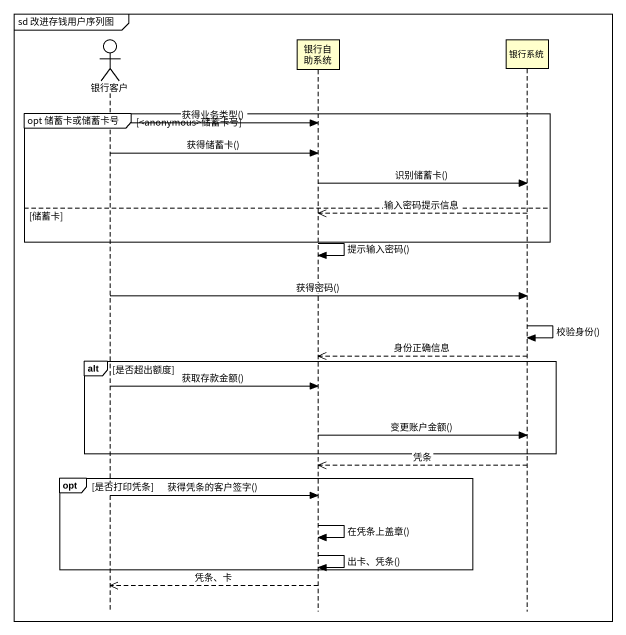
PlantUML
@startuml
mainframe sd 改进存钱用户序列图
hide footbox
actor 银行客户
participant 银行自助系统
participant 银行系统

group opt 储蓄卡或储蓄卡号 [<anonymous>储蓄卡号]
  银行客户 -> 银行自助系统 : 获得业务类型()
  银行客户 -> 银行自助系统 : 获得储蓄卡()
  银行自助系统 -> 银行系统 : 识别储蓄卡()
else 储蓄卡
  银行系统 -->> 银行自助系统 : 输入密码提示信息
end
银行自助系统 -> 银行自助系统 : 提示输入密码()
银行客户 -> 银行系统 : 获得密码()
银行系统 -> 银行系统 : 校验身份()
银行系统 -->> 银行自助系统 : 身份正确信息
alt 是否超出额度
  银行客户 -> 银行自助系统 : 获取存款金额()
  银行自助系统 -> 银行系统 : 变更账户金额()
end
银行系统 -->> 银行自助系统 : 凭条
opt 是否打印凭条
  银行客户 -> 银行自助系统 : 获得凭条的客户签字()
  银行自助系统 -> 银行自助系统 : 在凭条上盖章()
  银行自助系统 -> 银行自助系统 : 出卡、凭条()
end
银行自助系统 -->> 银行客户 : 凭条、卡
@enduml
